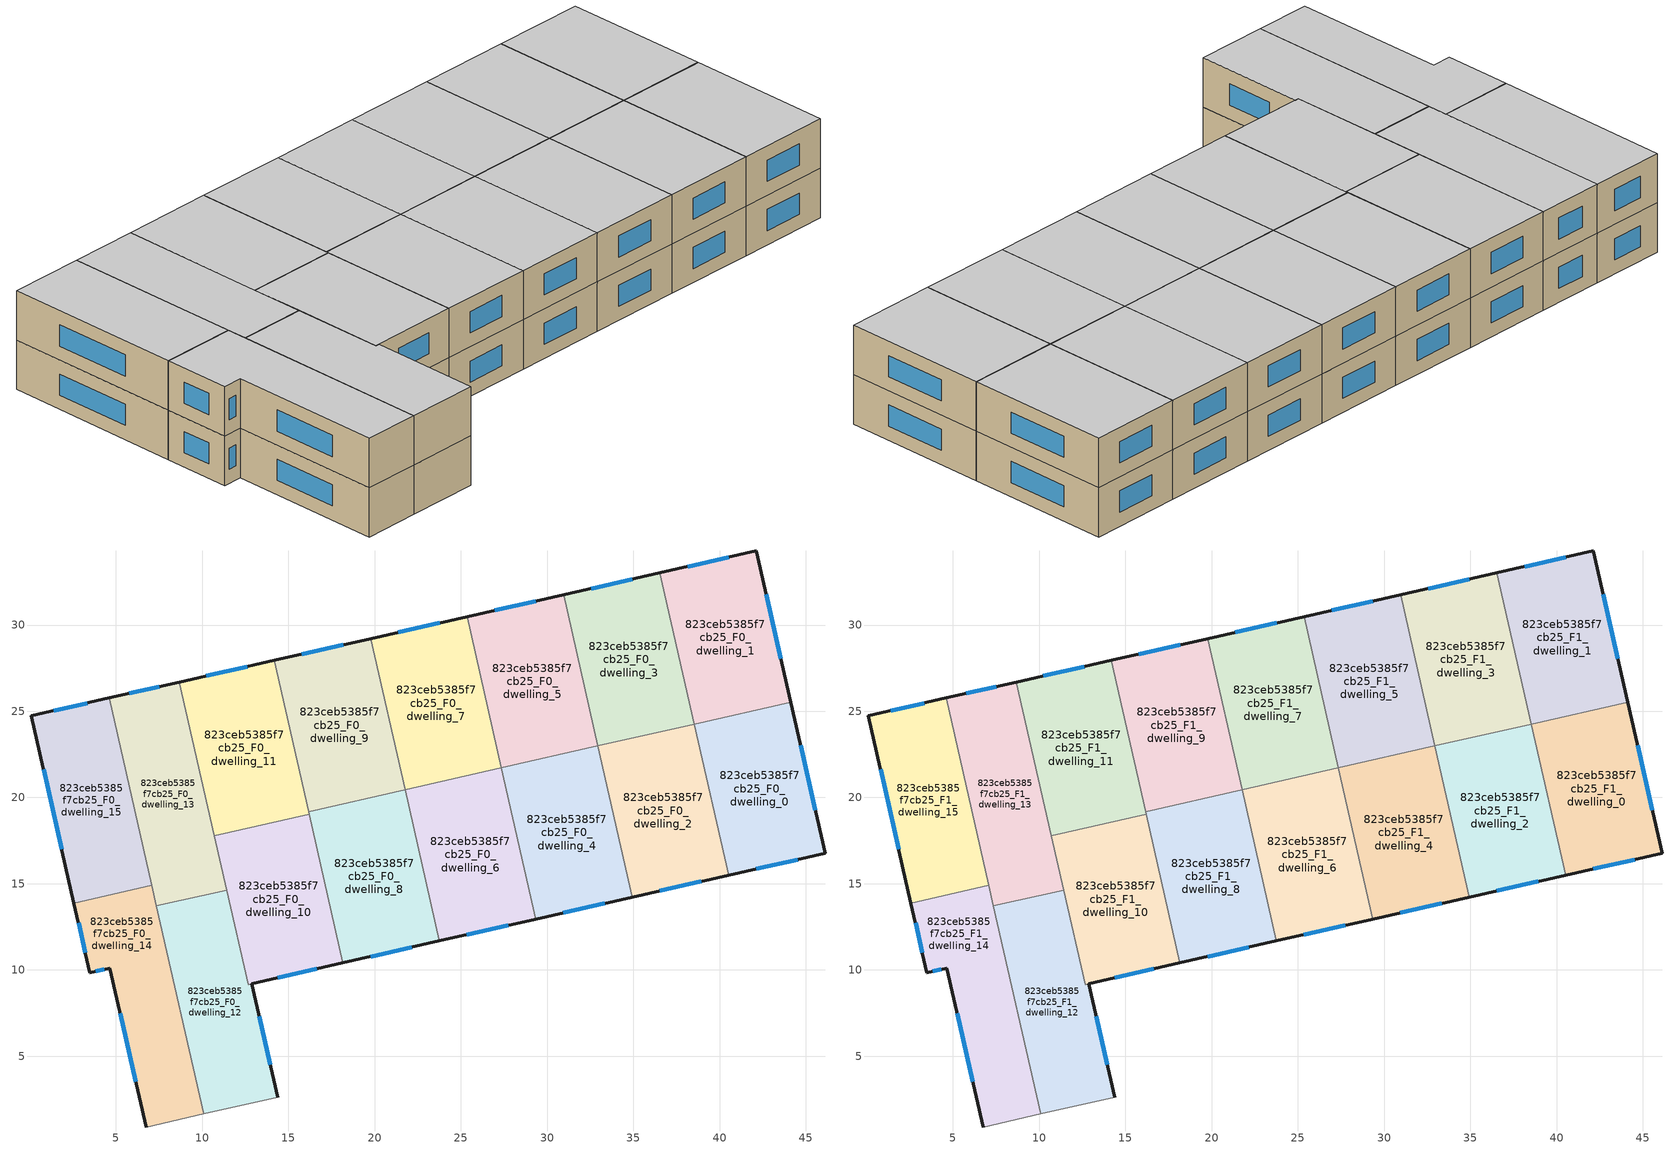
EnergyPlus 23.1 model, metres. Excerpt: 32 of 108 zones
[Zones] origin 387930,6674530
823ceb5385f7cb25_F0_dwelling_0
 floor ground (EU_floor_Construction): 44.13,25.53 46.12,16.76 40.53,15.49 38.54,24.26 z0
 wall outside (EU_wall_Construction): 40.53,15.49 46.12,16.76 44.13,25.53 z0:3
 wall to 823ceb5385f7cb25_F0_dwelling_1 (EU_wall_Construction): 44.13,25.53 38.54,24.26 z0:3
 wall to 823ceb5385f7cb25_F0_dwelling_2 (EU_wall_Construction): 38.54,24.26 40.53,15.49 z0:3
 window (EU_Window_Construction): 45.55,19.27 44.7,23.02 / 42.13,15.86 44.52,16.4 z0.86:2.14
823ceb5385f7cb25_F0_dwelling_1
 floor ground (EU_floor_Construction): 42.14,34.29 44.13,25.53 38.54,24.26 36.55,33.02 z0
 wall outside (EU_wall_Construction): 44.13,25.53 42.14,34.29 36.55,33.02 z0:3
 wall to 823ceb5385f7cb25_F0_dwelling_3 (EU_wall_Construction): 36.55,33.02 38.54,24.26 z0:3
 window (EU_Window_Construction): 43.56,28.03 42.71,31.79 / 40.54,33.93 38.15,33.39 z0.86:2.14
823ceb5385f7cb25_F0_dwelling_10
 floor ground (EU_floor_Construction): 16.21,19.04 18.17,10.41 12.66,9.15 10.7,17.79 z0
 wall outside (EU_wall_Construction): 12.89,9.21 18.17,10.41 z0:3
 wall to 823ceb5385f7cb25_F0_dwelling_11 (EU_wall_Construction): 16.21,19.04 10.7,17.79 z0:3
 wall to 823ceb5385f7cb25_F0_dwelling_12 (EU_wall_Construction): 12.66,9.15 12.88,9.21 / 11.42,14.63 12.66,9.16 z0:3
 wall to 823ceb5385f7cb25_F0_dwelling_8 (EU_wall_Construction): 18.17,10.41 16.21,19.04 z0:3
 wall to 823ceb5385f7cb25_F0_dwelling_13 (EU_wall_Construction): 10.7,17.79 11.42,14.63 z0:3
 window (EU_Window_Construction): 14.4,9.55 16.66,10.06 z0.86:2.14
823ceb5385f7cb25_F0_dwelling_11
 floor ground (EU_floor_Construction): 14.18,27.94 16.21,19.04 10.7,17.79 8.68,26.69 z0
 wall outside (EU_wall_Construction): 14.18,27.94 8.68,26.69 z0:3
 wall to 823ceb5385f7cb25_F0_dwelling_13 (EU_wall_Construction): 8.68,26.69 10.7,17.79 z0:3
 wall to 823ceb5385f7cb25_F0_dwelling_9 (EU_wall_Construction): 16.17,19.18 14.18,27.94 z0:3
 wall to 823ceb5385f7cb25_F0_dwelling_8 (EU_wall_Construction): 16.21,19.04 16.18,19.18 z0:3
 window (EU_Window_Construction): 12.61,27.59 10.25,27.05 z0.86:2.14
823ceb5385f7cb25_F0_dwelling_12
 floor ground (EU_floor_Construction): 11.42,14.63 12.66,9.15 12.88,9.21 14.38,2.62 10.09,1.65 7.35,13.71 z0
 wall outside (EU_wall_Construction): 14.38,2.62 12.88,9.21 z0:3
 wall to 823ceb5385f7cb25_F0_dwelling_13 (EU_wall_Construction): 11.42,14.63 7.35,13.71 z0:3
 wall adiabatic (EU_wall_Construction): 10.09,1.65 14.38,2.62 z0:3
 wall to 823ceb5385f7cb25_F0_dwelling_14 (EU_wall_Construction): 7.35,13.71 10.09,1.65 z0:3
 window (EU_Window_Construction): 13.95,4.5 13.31,7.33 z0.86:2.14
823ceb5385f7cb25_F0_dwelling_13
 floor ground (EU_floor_Construction): 8.68,26.69 11.42,14.63 7.35,13.71 4.61,25.77 z0
 wall outside (EU_wall_Construction): 8.68,26.69 4.61,25.77 z0:3
 wall to 823ceb5385f7cb25_F0_dwelling_15 (EU_wall_Construction): 4.61,25.77 7.08,14.91 z0:3
 wall to 823ceb5385f7cb25_F0_dwelling_14 (EU_wall_Construction): 7.08,14.91 7.35,13.71 z0:3
 window (EU_Window_Construction): 7.52,26.43 5.77,26.03 z0.86:2.14
823ceb5385f7cb25_F0_dwelling_14
 floor ground (EU_floor_Construction): 7.08,14.91 10.09,1.65 6.75,0.89 4.66,10.11 3.48,9.84 2.57,13.88 z0
 wall outside (EU_wall_Construction): 2.57,13.88 3.48,9.84 4.66,10.11 6.75,0.89 z0:3
 wall to 823ceb5385f7cb25_F0_dwelling_15 (EU_wall_Construction): 7.08,14.91 2.57,13.88 z0:3
 wall adiabatic (EU_wall_Construction): 6.75,0.89 10.09,1.65 z0:3
 window (EU_Window_Construction): 5.25,7.48 6.15,3.53 / 3.82,9.92 4.32,10.03 / 2.83,12.73 3.22,11 z0.86:2.14
823ceb5385f7cb25_F0_dwelling_15
 floor ground (EU_floor_Construction): 4.61,25.77 7.08,14.91 2.57,13.88 0.1,24.75 z0
 wall outside (EU_wall_Construction): 4.61,25.77 0.1,24.75 2.57,13.88 z0:3
 window (EU_Window_Construction): 0.81,21.64 1.86,16.99 / 3.32,25.48 1.39,25.04 z0.86:2.14
823ceb5385f7cb25_F0_dwelling_2
 floor ground (EU_floor_Construction): 38.54,24.26 40.53,15.49 34.94,14.22 32.95,22.99 z0
 wall outside (EU_wall_Construction): 34.94,14.22 40.53,15.49 z0:3
 wall to 823ceb5385f7cb25_F0_dwelling_3 (EU_wall_Construction): 38.54,24.26 32.95,22.99 z0:3
 wall to 823ceb5385f7cb25_F0_dwelling_4 (EU_wall_Construction): 32.95,22.99 34.94,14.22 z0:3
 window (EU_Window_Construction): 36.53,14.58 38.93,15.13 z0.86:2.14
823ceb5385f7cb25_F0_dwelling_3
 floor ground (EU_floor_Construction): 36.55,33.02 38.54,24.26 32.95,22.99 30.96,31.75 z0
 wall outside (EU_wall_Construction): 36.55,33.02 30.96,31.75 z0:3
 wall to 823ceb5385f7cb25_F0_dwelling_5 (EU_wall_Construction): 30.96,31.75 32.95,22.99 z0:3
 window (EU_Window_Construction): 34.95,32.66 32.55,32.12 z0.86:2.14
823ceb5385f7cb25_F0_dwelling_4
 floor ground (EU_floor_Construction): 32.95,22.99 34.94,14.22 29.35,12.95 27.36,21.72 z0
 wall outside (EU_wall_Construction): 29.35,12.95 34.94,14.22 z0:3
 wall to 823ceb5385f7cb25_F0_dwelling_5 (EU_wall_Construction): 32.95,22.99 27.36,21.72 z0:3
 wall to 823ceb5385f7cb25_F0_dwelling_6 (EU_wall_Construction): 27.36,21.72 29.35,12.95 z0:3
 window (EU_Window_Construction): 30.94,13.31 33.34,13.86 z0.86:2.14
823ceb5385f7cb25_F0_dwelling_5
 floor ground (EU_floor_Construction): 30.96,31.75 32.95,22.99 27.36,21.72 25.36,30.48 z0
 wall outside (EU_wall_Construction): 30.96,31.75 25.36,30.48 z0:3
 wall to 823ceb5385f7cb25_F0_dwelling_7 (EU_wall_Construction): 25.37,30.48 27.36,21.72 z0:3
 window (EU_Window_Construction): 29.36,31.39 26.96,30.85 z0.86:2.14
823ceb5385f7cb25_F0_dwelling_6
 floor ground (EU_floor_Construction): 27.36,21.72 29.35,12.95 23.76,11.68 21.77,20.45 z0
 wall outside (EU_wall_Construction): 23.76,11.68 29.35,12.95 z0:3
 wall to 823ceb5385f7cb25_F0_dwelling_7 (EU_wall_Construction): 27.36,21.72 21.77,20.45 z0:3
 wall to 823ceb5385f7cb25_F0_dwelling_8 (EU_wall_Construction): 21.77,20.45 23.76,11.68 z0:3
 window (EU_Window_Construction): 25.35,12.04 27.75,12.59 z0.86:2.14
823ceb5385f7cb25_F0_dwelling_7
 floor ground (EU_floor_Construction): 25.36,30.48 27.36,21.72 21.77,20.45 19.77,29.21 z0
 wall outside (EU_wall_Construction): 25.36,30.48 19.77,29.21 z0:3
 wall to 823ceb5385f7cb25_F0_dwelling_9 (EU_wall_Construction): 19.77,29.21 21.77,20.45 z0:3
 window (EU_Window_Construction): 23.77,30.12 21.37,29.58 z0.86:2.14
823ceb5385f7cb25_F0_dwelling_8
 floor ground (EU_floor_Construction): 21.77,20.45 23.76,11.68 18.17,10.41 16.17,19.18 z0
 wall outside (EU_wall_Construction): 18.17,10.41 23.76,11.68 z0:3
 wall to 823ceb5385f7cb25_F0_dwelling_9 (EU_wall_Construction): 21.77,20.45 16.17,19.18 z0:3
 window (EU_Window_Construction): 19.76,10.77 22.16,11.31 z0.86:2.14
823ceb5385f7cb25_F0_dwelling_9
 floor ground (EU_floor_Construction): 19.77,29.21 21.77,20.45 16.17,19.18 14.18,27.94 z0
 wall outside (EU_wall_Construction): 19.77,29.21 14.18,27.94 z0:3
 window (EU_Window_Construction): 18.18,28.85 15.78,28.31 z0.86:2.14
823ceb5385f7cb25_F1_dwelling_0
 floor to 823ceb5385f7cb25_F0_dwelling_0 (EU_floor_Construction): 44.13,25.53 46.12,16.76 40.53,15.49 38.54,24.26 z3
 wall outside (EU_wall_Construction): 40.53,15.49 46.12,16.76 44.13,25.53 z3:6
 wall to 823ceb5385f7cb25_F1_dwelling_1 (EU_wall_Construction): 44.13,25.53 38.54,24.26 z3:6
 wall to 823ceb5385f7cb25_F1_dwelling_2 (EU_wall_Construction): 38.54,24.26 40.53,15.49 z3:6
 window (EU_Window_Construction): 45.55,19.27 44.7,23.02 / 42.13,15.86 44.52,16.4 z3.86:5.14
 ceiling to 823ceb5385f7cb25_F2_dwelling_0 (EU_floor_Construction): 46.12,16.76 44.13,25.53 38.54,24.26 40.53,15.49 z6
823ceb5385f7cb25_F1_dwelling_1
 floor to 823ceb5385f7cb25_F0_dwelling_1 (EU_floor_Construction): 42.14,34.29 44.13,25.53 38.54,24.26 36.55,33.02 z3
 wall outside (EU_wall_Construction): 44.13,25.53 42.14,34.29 36.55,33.02 z3:6
 wall to 823ceb5385f7cb25_F1_dwelling_3 (EU_wall_Construction): 36.55,33.02 38.54,24.26 z3:6
 window (EU_Window_Construction): 43.56,28.03 42.71,31.79 / 40.54,33.93 38.15,33.39 z3.86:5.14
 ceiling to 823ceb5385f7cb25_F2_dwelling_1 (EU_floor_Construction): 44.13,25.53 42.14,34.29 36.55,33.02 38.54,24.26 z6
823ceb5385f7cb25_F1_dwelling_10
 floor to 823ceb5385f7cb25_F0_dwelling_10 (EU_floor_Construction): 16.21,19.04 18.17,10.41 12.66,9.15 10.7,17.79 z3
 wall outside (EU_wall_Construction): 12.89,9.21 18.17,10.41 z3:6
 wall to 823ceb5385f7cb25_F1_dwelling_11 (EU_wall_Construction): 16.21,19.04 10.7,17.79 z3:6
 wall to 823ceb5385f7cb25_F1_dwelling_12 (EU_wall_Construction): 12.66,9.15 12.88,9.21 / 11.42,14.63 12.66,9.16 z3:6
 wall to 823ceb5385f7cb25_F1_dwelling_8 (EU_wall_Construction): 18.17,10.41 16.21,19.04 z3:6
 wall to 823ceb5385f7cb25_F1_dwelling_13 (EU_wall_Construction): 10.7,17.79 11.42,14.63 z3:6
 window (EU_Window_Construction): 14.4,9.55 16.66,10.06 z3.86:5.14
 ceiling to 823ceb5385f7cb25_F2_dwelling_10 (EU_floor_Construction): 18.17,10.41 16.21,19.04 10.7,17.79 12.66,9.15 z6
823ceb5385f7cb25_F1_dwelling_11
 floor to 823ceb5385f7cb25_F0_dwelling_11 (EU_floor_Construction): 14.18,27.94 16.21,19.04 10.7,17.79 8.68,26.69 z3
 wall outside (EU_wall_Construction): 14.18,27.94 8.68,26.69 z3:6
 wall to 823ceb5385f7cb25_F1_dwelling_13 (EU_wall_Construction): 8.68,26.69 10.7,17.79 z3:6
 wall to 823ceb5385f7cb25_F1_dwelling_9 (EU_wall_Construction): 16.17,19.18 14.18,27.94 z3:6
 wall to 823ceb5385f7cb25_F1_dwelling_8 (EU_wall_Construction): 16.21,19.04 16.18,19.18 z3:6
 window (EU_Window_Construction): 12.61,27.59 10.25,27.05 z3.86:5.14
 ceiling to 823ceb5385f7cb25_F2_dwelling_11 (EU_floor_Construction): 16.21,19.04 14.18,27.94 8.68,26.69 10.7,17.79 z6
823ceb5385f7cb25_F1_dwelling_12
 floor to 823ceb5385f7cb25_F0_dwelling_12 (EU_floor_Construction): 11.42,14.63 12.66,9.15 12.88,9.21 14.38,2.62 10.09,1.65 7.35,13.71 z3
 wall outside (EU_wall_Construction): 14.38,2.62 12.88,9.21 z3:6
 wall to 823ceb5385f7cb25_F1_dwelling_13 (EU_wall_Construction): 11.42,14.63 7.35,13.71 z3:6
 wall adiabatic (EU_wall_Construction): 10.09,1.65 14.38,2.62 z3:6
 wall to 823ceb5385f7cb25_F1_dwelling_14 (EU_wall_Construction): 7.35,13.71 10.09,1.65 z3:6
 window (EU_Window_Construction): 13.95,4.5 13.31,7.33 z3.86:5.14
 ceiling to 823ceb5385f7cb25_F2_dwelling_12 (EU_floor_Construction): 14.38,2.62 12.88,9.21 12.66,9.15 11.42,14.63 7.35,13.71 10.09,1.65 z6
823ceb5385f7cb25_F1_dwelling_13
 floor to 823ceb5385f7cb25_F0_dwelling_13 (EU_floor_Construction): 8.68,26.69 11.42,14.63 7.35,13.71 4.61,25.77 z3
 wall outside (EU_wall_Construction): 8.68,26.69 4.61,25.77 z3:6
 wall to 823ceb5385f7cb25_F1_dwelling_15 (EU_wall_Construction): 4.61,25.77 7.08,14.91 z3:6
 wall to 823ceb5385f7cb25_F1_dwelling_14 (EU_wall_Construction): 7.08,14.91 7.35,13.71 z3:6
 window (EU_Window_Construction): 7.52,26.43 5.77,26.03 z3.86:5.14
 ceiling to 823ceb5385f7cb25_F2_dwelling_13 (EU_floor_Construction): 11.42,14.63 8.68,26.69 4.61,25.77 7.35,13.71 z6
823ceb5385f7cb25_F1_dwelling_14
 floor to 823ceb5385f7cb25_F0_dwelling_14 (EU_floor_Construction): 7.08,14.91 10.09,1.65 6.75,0.89 4.66,10.11 3.48,9.84 2.57,13.88 z3
 wall outside (EU_wall_Construction): 2.57,13.88 3.48,9.84 4.66,10.11 6.75,0.89 z3:6
 wall to 823ceb5385f7cb25_F1_dwelling_15 (EU_wall_Construction): 7.08,14.91 2.57,13.88 z3:6
 wall adiabatic (EU_wall_Construction): 6.75,0.89 10.09,1.65 z3:6
 window (EU_Window_Construction): 5.25,7.48 6.15,3.53 / 3.82,9.92 4.32,10.03 / 2.83,12.73 3.22,11 z3.86:5.14
 ceiling to 823ceb5385f7cb25_F2_dwelling_14 (EU_floor_Construction): 10.09,1.65 7.08,14.91 2.57,13.88 3.48,9.84 4.66,10.11 6.75,0.89 z6
823ceb5385f7cb25_F1_dwelling_15
 floor to 823ceb5385f7cb25_F0_dwelling_15 (EU_floor_Construction): 4.61,25.77 7.08,14.91 2.57,13.88 0.1,24.75 z3
 wall outside (EU_wall_Construction): 4.61,25.77 0.1,24.75 2.57,13.88 z3:6
 window (EU_Window_Construction): 0.81,21.64 1.86,16.99 / 3.32,25.48 1.39,25.04 z3.86:5.14
 ceiling to 823ceb5385f7cb25_F2_dwelling_15 (EU_floor_Construction): 7.08,14.91 4.61,25.77 0.1,24.75 2.57,13.88 z6
823ceb5385f7cb25_F1_dwelling_2
 floor to 823ceb5385f7cb25_F0_dwelling_2 (EU_floor_Construction): 38.54,24.26 40.53,15.49 34.94,14.22 32.95,22.99 z3
 wall outside (EU_wall_Construction): 34.94,14.22 40.53,15.49 z3:6
 wall to 823ceb5385f7cb25_F1_dwelling_3 (EU_wall_Construction): 38.54,24.26 32.95,22.99 z3:6
 wall to 823ceb5385f7cb25_F1_dwelling_4 (EU_wall_Construction): 32.95,22.99 34.94,14.22 z3:6
 window (EU_Window_Construction): 36.53,14.58 38.93,15.13 z3.86:5.14
 ceiling to 823ceb5385f7cb25_F2_dwelling_2 (EU_floor_Construction): 40.53,15.49 38.54,24.26 32.95,22.99 34.94,14.22 z6
823ceb5385f7cb25_F1_dwelling_3
 floor to 823ceb5385f7cb25_F0_dwelling_3 (EU_floor_Construction): 36.55,33.02 38.54,24.26 32.95,22.99 30.96,31.75 z3
 wall outside (EU_wall_Construction): 36.55,33.02 30.96,31.75 z3:6
 wall to 823ceb5385f7cb25_F1_dwelling_5 (EU_wall_Construction): 30.96,31.75 32.95,22.99 z3:6
 window (EU_Window_Construction): 34.95,32.66 32.55,32.12 z3.86:5.14
 ceiling to 823ceb5385f7cb25_F2_dwelling_3 (EU_floor_Construction): 38.54,24.26 36.55,33.02 30.96,31.75 32.95,22.99 z6
823ceb5385f7cb25_F1_dwelling_4
 floor to 823ceb5385f7cb25_F0_dwelling_4 (EU_floor_Construction): 32.95,22.99 34.94,14.22 29.35,12.95 27.36,21.72 z3
 wall outside (EU_wall_Construction): 29.35,12.95 34.94,14.22 z3:6
 wall to 823ceb5385f7cb25_F1_dwelling_5 (EU_wall_Construction): 32.95,22.99 27.36,21.72 z3:6
 wall to 823ceb5385f7cb25_F1_dwelling_6 (EU_wall_Construction): 27.36,21.72 29.35,12.95 z3:6
 window (EU_Window_Construction): 30.94,13.31 33.34,13.86 z3.86:5.14
 ceiling to 823ceb5385f7cb25_F2_dwelling_4 (EU_floor_Construction): 34.94,14.22 32.95,22.99 27.36,21.72 29.35,12.95 z6
823ceb5385f7cb25_F1_dwelling_5
 floor to 823ceb5385f7cb25_F0_dwelling_5 (EU_floor_Construction): 30.96,31.75 32.95,22.99 27.36,21.72 25.36,30.48 z3
 wall outside (EU_wall_Construction): 30.96,31.75 25.36,30.48 z3:6
 wall to 823ceb5385f7cb25_F1_dwelling_7 (EU_wall_Construction): 25.37,30.48 27.36,21.72 z3:6
 window (EU_Window_Construction): 29.36,31.39 26.96,30.85 z3.86:5.14
 ceiling to 823ceb5385f7cb25_F2_dwelling_5 (EU_floor_Construction): 32.95,22.99 30.96,31.75 25.36,30.48 27.36,21.72 z6
823ceb5385f7cb25_F1_dwelling_6
 floor to 823ceb5385f7cb25_F0_dwelling_6 (EU_floor_Construction): 27.36,21.72 29.35,12.95 23.76,11.68 21.77,20.45 z3
 wall outside (EU_wall_Construction): 23.76,11.68 29.35,12.95 z3:6
 wall to 823ceb5385f7cb25_F1_dwelling_7 (EU_wall_Construction): 27.36,21.72 21.77,20.45 z3:6
 wall to 823ceb5385f7cb25_F1_dwelling_8 (EU_wall_Construction): 21.77,20.45 23.76,11.68 z3:6
 window (EU_Window_Construction): 25.35,12.04 27.75,12.59 z3.86:5.14
 ceiling to 823ceb5385f7cb25_F2_dwelling_6 (EU_floor_Construction): 29.35,12.95 27.36,21.72 21.77,20.45 23.76,11.68 z6
823ceb5385f7cb25_F1_dwelling_7
 floor to 823ceb5385f7cb25_F0_dwelling_7 (EU_floor_Construction): 25.36,30.48 27.36,21.72 21.77,20.45 19.77,29.21 z3
 wall outside (EU_wall_Construction): 25.36,30.48 19.77,29.21 z3:6
 wall to 823ceb5385f7cb25_F1_dwelling_9 (EU_wall_Construction): 19.77,29.21 21.77,20.45 z3:6
 window (EU_Window_Construction): 23.77,30.12 21.37,29.58 z3.86:5.14
 ceiling to 823ceb5385f7cb25_F2_dwelling_7 (EU_floor_Construction): 27.36,21.72 25.36,30.48 19.77,29.21 21.77,20.45 z6
823ceb5385f7cb25_F1_dwelling_8
 floor to 823ceb5385f7cb25_F0_dwelling_8 (EU_floor_Construction): 21.77,20.45 23.76,11.68 18.17,10.41 16.17,19.18 z3
 wall outside (EU_wall_Construction): 18.17,10.41 23.76,11.68 z3:6
 wall to 823ceb5385f7cb25_F1_dwelling_9 (EU_wall_Construction): 21.77,20.45 16.17,19.18 z3:6
 window (EU_Window_Construction): 19.76,10.77 22.16,11.31 z3.86:5.14
 ceiling to 823ceb5385f7cb25_F2_dwelling_8 (EU_floor_Construction): 23.76,11.68 21.77,20.45 16.17,19.18 18.17,10.41 z6
823ceb5385f7cb25_F1_dwelling_9
 floor to 823ceb5385f7cb25_F0_dwelling_9 (EU_floor_Construction): 19.77,29.21 21.77,20.45 16.17,19.18 14.18,27.94 z3
 wall outside (EU_wall_Construction): 19.77,29.21 14.18,27.94 z3:6
 window (EU_Window_Construction): 18.18,28.85 15.78,28.31 z3.86:5.14
 ceiling to 823ceb5385f7cb25_F2_dwelling_9 (EU_floor_Construction): 21.77,20.45 19.77,29.21 14.18,27.94 16.17,19.18 z6
[Building]
EU S2 Campaign: North Axis=0; Terrain=City; Solar Distribution=FullExterior
[Site:Location]
Helsinki-Vantaa.AP: Latitude=60.317; Longitude=24.963; Time Zone=2; Elevation=54.6
[SizingPeriod:WeatherFileDays]
AnnualSizingPeriod: Begin Month=1; Begin Day of Month=1; End Month=12; End Day of Month=31; Day of Week for Start Day=Monday; Use Weather File Daylight Saving Period=No; Use Weather File Rain and Snow Indicators=No
[MATERIAL]
EU_InternalMass_Material: Roughness=MediumRough; Thickness=0.1; Conductivity=1; Density=1800; Specific Heat=900; Thermal Absorptance=0.9; Solar Absorptance=0.7; Visible Absorptance=0.7
[MATERIAL:NOMASS] Roughness=MediumRough; Thermal Absorptance=0.9; Solar Absorptance=0.7; Visible Absorptance=0.7
Name | Thermal Resistance
EU_wall_NoMass | 5.91765
EU_floor_NoMass | 6.2875
[WINDOWMATERIAL:SIMPLEGLAZINGSYSTEM]
EU_Window_SimpleGlazing: UFactor=0.994035; Solar Heat Gain Coefficient=0.7; Visible Transmittance=0.7
[CONSTRUCTION]
EU_wall_Construction: EU_wall_NoMass
EU_floor_Construction: EU_floor_NoMass
EU_Window_Construction: EU_Window_SimpleGlazing
EU_InternalMass_Construction: EU_InternalMass_Material
[ZONE] Type=1; Multiplier=1; Ceiling Height=autocalculate; Floor Area=autocalculate; Part of Total Floor Area=Yes
Name | Volume
823ceb5385f7cb25_F0_dwelling_0; 823ceb5385f7cb25_F1_dwelling_0 | 154.645
823ceb5385f7cb25_F0_dwelling_1; 823ceb5385f7cb25_F1_dwelling_1 | 154.654
823ceb5385f7cb25_F0_dwelling_10; 823ceb5385f7cb25_F1_dwelling_10 | 150.016
823ceb5385f7cb25_F0_dwelling_11; 823ceb5385f7cb25_F1_dwelling_11; 823ceb5385f7cb25_F0_dwelling_2; 823ceb5385f7cb25_F1_dwelling_2 | 154.638
823ceb5385f7cb25_F0_dwelling_12; 823ceb5385f7cb25_F1_dwelling_12 | 159.264
823ceb5385f7cb25_F0_dwelling_13; 823ceb5385f7cb25_F1_dwelling_13 | 154.657
823ceb5385f7cb25_F0_dwelling_14; 823ceb5385f7cb25_F1_dwelling_14 | 154.63
823ceb5385f7cb25_F0_dwelling_15; 823ceb5385f7cb25_F1_dwelling_15 | 154.639
823ceb5385f7cb25_F0_dwelling_3; 823ceb5385f7cb25_F1_dwelling_3 | 154.628
823ceb5385f7cb25_F0_dwelling_4; 823ceb5385f7cb25_F1_dwelling_4 | 154.614
823ceb5385f7cb25_F0_dwelling_5; 823ceb5385f7cb25_F1_dwelling_5 | 154.623
823ceb5385f7cb25_F0_dwelling_6; 823ceb5385f7cb25_F1_dwelling_6; 823ceb5385f7cb25_F0_dwelling_9; 823ceb5385f7cb25_F1_dwelling_9 | 154.646
823ceb5385f7cb25_F0_dwelling_7; 823ceb5385f7cb25_F1_dwelling_7 | 154.641
823ceb5385f7cb25_F0_dwelling_8; 823ceb5385f7cb25_F1_dwelling_8 | 154.625
[INTERNALMASS] Construction=EU_InternalMass_Construction
Name | Zone or ZoneList | Surface Area
823ceb5385f7cb25_F0_dwelling_0_EU_InternalMass | 823ceb5385f7cb25_F0_dwelling_0 | 51.5482
823ceb5385f7cb25_F0_dwelling_1_EU_InternalMass | 823ceb5385f7cb25_F0_dwelling_1 | 51.5509
823ceb5385f7cb25_F0_dwelling_2_EU_InternalMass | 823ceb5385f7cb25_F0_dwelling_2 | 51.5448
823ceb5385f7cb25_F0_dwelling_3_EU_InternalMass | 823ceb5385f7cb25_F0_dwelling_3 | 51.5427
823ceb5385f7cb25_F0_dwelling_4_EU_InternalMass | 823ceb5385f7cb25_F0_dwelling_4 | 51.538
823ceb5385f7cb25_F0_dwelling_5_EU_InternalMass | 823ceb5385f7cb25_F0_dwelling_5 | 51.5414
823ceb5385f7cb25_F0_dwelling_6_EU_InternalMass | 823ceb5385f7cb25_F0_dwelling_6 | 51.5469
823ceb5385f7cb25_F0_dwelling_7_EU_InternalMass | 823ceb5385f7cb25_F0_dwelling_7 | 51.5456
823ceb5385f7cb25_F0_dwelling_8_EU_InternalMass | 823ceb5385f7cb25_F0_dwelling_8 | 51.5431
823ceb5385f7cb25_F0_dwelling_9_EU_InternalMass | 823ceb5385f7cb25_F0_dwelling_9 | 51.5482
823ceb5385f7cb25_F0_dwelling_10_EU_InternalMass | 823ceb5385f7cb25_F0_dwelling_10 | 50.0038
823ceb5385f7cb25_F0_dwelling_11_EU_InternalMass | 823ceb5385f7cb25_F0_dwelling_11 | 51.5444
823ceb5385f7cb25_F0_dwelling_12_EU_InternalMass | 823ceb5385f7cb25_F0_dwelling_12 | 53.0873
823ceb5385f7cb25_F0_dwelling_13_EU_InternalMass | 823ceb5385f7cb25_F0_dwelling_13 | 51.5507
823ceb5385f7cb25_F0_dwelling_14_EU_InternalMass | 823ceb5385f7cb25_F0_dwelling_14 | 51.5442
823ceb5385f7cb25_F0_dwelling_15_EU_InternalMass | 823ceb5385f7cb25_F0_dwelling_15 | 51.546
823ceb5385f7cb25_F1_dwelling_0_EU_InternalMass | 823ceb5385f7cb25_F1_dwelling_0 | 51.5482
823ceb5385f7cb25_F1_dwelling_1_EU_InternalMass | 823ceb5385f7cb25_F1_dwelling_1 | 51.5509
823ceb5385f7cb25_F1_dwelling_2_EU_InternalMass | 823ceb5385f7cb25_F1_dwelling_2 | 51.5448
823ceb5385f7cb25_F1_dwelling_3_EU_InternalMass | 823ceb5385f7cb25_F1_dwelling_3 | 51.5427
823ceb5385f7cb25_F1_dwelling_4_EU_InternalMass | 823ceb5385f7cb25_F1_dwelling_4 | 51.538
823ceb5385f7cb25_F1_dwelling_5_EU_InternalMass | 823ceb5385f7cb25_F1_dwelling_5 | 51.5414
823ceb5385f7cb25_F1_dwelling_6_EU_InternalMass | 823ceb5385f7cb25_F1_dwelling_6 | 51.5469
823ceb5385f7cb25_F1_dwelling_7_EU_InternalMass | 823ceb5385f7cb25_F1_dwelling_7 | 51.5456
823ceb5385f7cb25_F1_dwelling_8_EU_InternalMass | 823ceb5385f7cb25_F1_dwelling_8 | 51.5431
823ceb5385f7cb25_F1_dwelling_9_EU_InternalMass | 823ceb5385f7cb25_F1_dwelling_9 | 51.5482
823ceb5385f7cb25_F1_dwelling_10_EU_InternalMass | 823ceb5385f7cb25_F1_dwelling_10 | 50.0038
823ceb5385f7cb25_F1_dwelling_11_EU_InternalMass | 823ceb5385f7cb25_F1_dwelling_11 | 51.5444
823ceb5385f7cb25_F1_dwelling_12_EU_InternalMass | 823ceb5385f7cb25_F1_dwelling_12 | 53.0873
823ceb5385f7cb25_F1_dwelling_13_EU_InternalMass | 823ceb5385f7cb25_F1_dwelling_13 | 51.5507
823ceb5385f7cb25_F1_dwelling_14_EU_InternalMass | 823ceb5385f7cb25_F1_dwelling_14 | 51.5442
823ceb5385f7cb25_F1_dwelling_15_EU_InternalMass | 823ceb5385f7cb25_F1_dwelling_15 | 51.546
[OTHEREQUIPMENT] Fuel Type=Electricity; Design Level Calculation Method=Watts/Area; Power per Zone Floor Area=1; Fraction Latent=0; Fraction Radiant=0; Fraction Lost=0; Carbon Dioxide Generation Rate=0; EndUse Subcategory=EU_Step8_InternalGains
Name | Zone or ZoneList or Space or SpaceList | Schedule
EU_Step8_InternalGain_823ceb5385f7cb25_F0_dwelling_0_f000 | 823ceb5385f7cb25_F0_dwelling_0 | EU_Step8_GainSchedule_823ceb5385f7cb25_F0_dwelling_0_f000
EU_Step8_InternalGain_823ceb5385f7cb25_F0_dwelling_1_f000 | 823ceb5385f7cb25_F0_dwelling_1 | EU_Step8_GainSchedule_823ceb5385f7cb25_F0_dwelling_1_f000
EU_Step8_InternalGain_823ceb5385f7cb25_F0_dwelling_2_f000 | 823ceb5385f7cb25_F0_dwelling_2 | EU_Step8_GainSchedule_823ceb5385f7cb25_F0_dwelling_2_f000
EU_Step8_InternalGain_823ceb5385f7cb25_F0_dwelling_3_f000 | 823ceb5385f7cb25_F0_dwelling_3 | EU_Step8_GainSchedule_823ceb5385f7cb25_F0_dwelling_3_f000
EU_Step8_InternalGain_823ceb5385f7cb25_F0_dwelling_4_f000 | 823ceb5385f7cb25_F0_dwelling_4 | EU_Step8_GainSchedule_823ceb5385f7cb25_F0_dwelling_4_f000
EU_Step8_InternalGain_823ceb5385f7cb25_F0_dwelling_5_f000 | 823ceb5385f7cb25_F0_dwelling_5 | EU_Step8_GainSchedule_823ceb5385f7cb25_F0_dwelling_5_f000
EU_Step8_InternalGain_823ceb5385f7cb25_F0_dwelling_6_f000 | 823ceb5385f7cb25_F0_dwelling_6 | EU_Step8_GainSchedule_823ceb5385f7cb25_F0_dwelling_6_f000
EU_Step8_InternalGain_823ceb5385f7cb25_F0_dwelling_7_f000 | 823ceb5385f7cb25_F0_dwelling_7 | EU_Step8_GainSchedule_823ceb5385f7cb25_F0_dwelling_7_f000
EU_Step8_InternalGain_823ceb5385f7cb25_F0_dwelling_8_f000 | 823ceb5385f7cb25_F0_dwelling_8 | EU_Step8_GainSchedule_823ceb5385f7cb25_F0_dwelling_8_f000
EU_Step8_InternalGain_823ceb5385f7cb25_F0_dwelling_9_f000 | 823ceb5385f7cb25_F0_dwelling_9 | EU_Step8_GainSchedule_823ceb5385f7cb25_F0_dwelling_9_f000
EU_Step8_InternalGain_823ceb5385f7cb25_F0_dwelling_10_f000 | 823ceb5385f7cb25_F0_dwelling_10 | EU_Step8_GainSchedule_823ceb5385f7cb25_F0_dwelling_10_f000
EU_Step8_InternalGain_823ceb5385f7cb25_F0_dwelling_11_f000 | 823ceb5385f7cb25_F0_dwelling_11 | EU_Step8_GainSchedule_823ceb5385f7cb25_F0_dwelling_11_f000
EU_Step8_InternalGain_823ceb5385f7cb25_F0_dwelling_12_f000 | 823ceb5385f7cb25_F0_dwelling_12 | EU_Step8_GainSchedule_823ceb5385f7cb25_F0_dwelling_12_f000
EU_Step8_InternalGain_823ceb5385f7cb25_F0_dwelling_13_f000 | 823ceb5385f7cb25_F0_dwelling_13 | EU_Step8_GainSchedule_823ceb5385f7cb25_F0_dwelling_13_f000
EU_Step8_InternalGain_823ceb5385f7cb25_F0_dwelling_14_f000 | 823ceb5385f7cb25_F0_dwelling_14 | EU_Step8_GainSchedule_823ceb5385f7cb25_F0_dwelling_14_f000
EU_Step8_InternalGain_823ceb5385f7cb25_F0_dwelling_15_f000 | 823ceb5385f7cb25_F0_dwelling_15 | EU_Step8_GainSchedule_823ceb5385f7cb25_F0_dwelling_15_f000
EU_Step8_InternalGain_823ceb5385f7cb25_F1_dwelling_0_f000 | 823ceb5385f7cb25_F1_dwelling_0 | EU_Step8_GainSchedule_823ceb5385f7cb25_F1_dwelling_0_f000
EU_Step8_InternalGain_823ceb5385f7cb25_F1_dwelling_1_f000 | 823ceb5385f7cb25_F1_dwelling_1 | EU_Step8_GainSchedule_823ceb5385f7cb25_F1_dwelling_1_f000
EU_Step8_InternalGain_823ceb5385f7cb25_F1_dwelling_2_f000 | 823ceb5385f7cb25_F1_dwelling_2 | EU_Step8_GainSchedule_823ceb5385f7cb25_F1_dwelling_2_f000
EU_Step8_InternalGain_823ceb5385f7cb25_F1_dwelling_3_f000 | 823ceb5385f7cb25_F1_dwelling_3 | EU_Step8_GainSchedule_823ceb5385f7cb25_F1_dwelling_3_f000
EU_Step8_InternalGain_823ceb5385f7cb25_F1_dwelling_4_f000 | 823ceb5385f7cb25_F1_dwelling_4 | EU_Step8_GainSchedule_823ceb5385f7cb25_F1_dwelling_4_f000
EU_Step8_InternalGain_823ceb5385f7cb25_F1_dwelling_5_f000 | 823ceb5385f7cb25_F1_dwelling_5 | EU_Step8_GainSchedule_823ceb5385f7cb25_F1_dwelling_5_f000
EU_Step8_InternalGain_823ceb5385f7cb25_F1_dwelling_6_f000 | 823ceb5385f7cb25_F1_dwelling_6 | EU_Step8_GainSchedule_823ceb5385f7cb25_F1_dwelling_6_f000
EU_Step8_InternalGain_823ceb5385f7cb25_F1_dwelling_7_f000 | 823ceb5385f7cb25_F1_dwelling_7 | EU_Step8_GainSchedule_823ceb5385f7cb25_F1_dwelling_7_f000
EU_Step8_InternalGain_823ceb5385f7cb25_F1_dwelling_8_f000 | 823ceb5385f7cb25_F1_dwelling_8 | EU_Step8_GainSchedule_823ceb5385f7cb25_F1_dwelling_8_f000
EU_Step8_InternalGain_823ceb5385f7cb25_F1_dwelling_9_f000 | 823ceb5385f7cb25_F1_dwelling_9 | EU_Step8_GainSchedule_823ceb5385f7cb25_F1_dwelling_9_f000
EU_Step8_InternalGain_823ceb5385f7cb25_F1_dwelling_10_f000 | 823ceb5385f7cb25_F1_dwelling_10 | EU_Step8_GainSchedule_823ceb5385f7cb25_F1_dwelling_10_f000
EU_Step8_InternalGain_823ceb5385f7cb25_F1_dwelling_11_f000 | 823ceb5385f7cb25_F1_dwelling_11 | EU_Step8_GainSchedule_823ceb5385f7cb25_F1_dwelling_11_f000
EU_Step8_InternalGain_823ceb5385f7cb25_F1_dwelling_12_f000 | 823ceb5385f7cb25_F1_dwelling_12 | EU_Step8_GainSchedule_823ceb5385f7cb25_F1_dwelling_12_f000
EU_Step8_InternalGain_823ceb5385f7cb25_F1_dwelling_13_f000 | 823ceb5385f7cb25_F1_dwelling_13 | EU_Step8_GainSchedule_823ceb5385f7cb25_F1_dwelling_13_f000
EU_Step8_InternalGain_823ceb5385f7cb25_F1_dwelling_14_f000 | 823ceb5385f7cb25_F1_dwelling_14 | EU_Step8_GainSchedule_823ceb5385f7cb25_F1_dwelling_14_f000
EU_Step8_InternalGain_823ceb5385f7cb25_F1_dwelling_15_f000 | 823ceb5385f7cb25_F1_dwelling_15 | EU_Step8_GainSchedule_823ceb5385f7cb25_F1_dwelling_15_f000
[ZONEVENTILATION:DESIGNFLOWRATE] Schedule=EU_AlwaysOn; Design Flow Rate Calculation Method=AirChanges/Hour; Air Changes per Hour=0.596421; Ventilation Type=Natural; Fan Pressure Rise=0; Fan Total Efficiency=1; Constant Term Coefficient=1; Temperature Term Coefficient=0; Velocity Term Coefficient=0; Velocity Squared Term Coefficient=0; Minimum Indoor Temperature=-100; Maximum Indoor Temperature=100; Delta Temperature=-100; Minimum Outdoor Temperature=-100; Maximum Outdoor Temperature=100; Maximum Wind Speed=40
Name | Zone or ZoneList or Space or SpaceList
EU_ConstantAir_823ceb5385f7cb25_F0_dwelling_0 | 823ceb5385f7cb25_F0_dwelling_0
EU_ConstantAir_823ceb5385f7cb25_F0_dwelling_1 | 823ceb5385f7cb25_F0_dwelling_1
EU_ConstantAir_823ceb5385f7cb25_F0_dwelling_2 | 823ceb5385f7cb25_F0_dwelling_2
EU_ConstantAir_823ceb5385f7cb25_F0_dwelling_3 | 823ceb5385f7cb25_F0_dwelling_3
EU_ConstantAir_823ceb5385f7cb25_F0_dwelling_4 | 823ceb5385f7cb25_F0_dwelling_4
EU_ConstantAir_823ceb5385f7cb25_F0_dwelling_5 | 823ceb5385f7cb25_F0_dwelling_5
EU_ConstantAir_823ceb5385f7cb25_F0_dwelling_6 | 823ceb5385f7cb25_F0_dwelling_6
EU_ConstantAir_823ceb5385f7cb25_F0_dwelling_7 | 823ceb5385f7cb25_F0_dwelling_7
EU_ConstantAir_823ceb5385f7cb25_F0_dwelling_8 | 823ceb5385f7cb25_F0_dwelling_8
EU_ConstantAir_823ceb5385f7cb25_F0_dwelling_9 | 823ceb5385f7cb25_F0_dwelling_9
EU_ConstantAir_823ceb5385f7cb25_F0_dwelling_10 | 823ceb5385f7cb25_F0_dwelling_10
EU_ConstantAir_823ceb5385f7cb25_F0_dwelling_11 | 823ceb5385f7cb25_F0_dwelling_11
EU_ConstantAir_823ceb5385f7cb25_F0_dwelling_12 | 823ceb5385f7cb25_F0_dwelling_12
EU_ConstantAir_823ceb5385f7cb25_F0_dwelling_13 | 823ceb5385f7cb25_F0_dwelling_13
EU_ConstantAir_823ceb5385f7cb25_F0_dwelling_14 | 823ceb5385f7cb25_F0_dwelling_14
EU_ConstantAir_823ceb5385f7cb25_F0_dwelling_15 | 823ceb5385f7cb25_F0_dwelling_15
EU_ConstantAir_823ceb5385f7cb25_F1_dwelling_0 | 823ceb5385f7cb25_F1_dwelling_0
EU_ConstantAir_823ceb5385f7cb25_F1_dwelling_1 | 823ceb5385f7cb25_F1_dwelling_1
EU_ConstantAir_823ceb5385f7cb25_F1_dwelling_2 | 823ceb5385f7cb25_F1_dwelling_2
EU_ConstantAir_823ceb5385f7cb25_F1_dwelling_3 | 823ceb5385f7cb25_F1_dwelling_3
EU_ConstantAir_823ceb5385f7cb25_F1_dwelling_4 | 823ceb5385f7cb25_F1_dwelling_4
EU_ConstantAir_823ceb5385f7cb25_F1_dwelling_5 | 823ceb5385f7cb25_F1_dwelling_5
EU_ConstantAir_823ceb5385f7cb25_F1_dwelling_6 | 823ceb5385f7cb25_F1_dwelling_6
EU_ConstantAir_823ceb5385f7cb25_F1_dwelling_7 | 823ceb5385f7cb25_F1_dwelling_7
EU_ConstantAir_823ceb5385f7cb25_F1_dwelling_8 | 823ceb5385f7cb25_F1_dwelling_8
EU_ConstantAir_823ceb5385f7cb25_F1_dwelling_9 | 823ceb5385f7cb25_F1_dwelling_9
EU_ConstantAir_823ceb5385f7cb25_F1_dwelling_10 | 823ceb5385f7cb25_F1_dwelling_10
EU_ConstantAir_823ceb5385f7cb25_F1_dwelling_11 | 823ceb5385f7cb25_F1_dwelling_11
EU_ConstantAir_823ceb5385f7cb25_F1_dwelling_12 | 823ceb5385f7cb25_F1_dwelling_12
EU_ConstantAir_823ceb5385f7cb25_F1_dwelling_13 | 823ceb5385f7cb25_F1_dwelling_13
EU_ConstantAir_823ceb5385f7cb25_F1_dwelling_14 | 823ceb5385f7cb25_F1_dwelling_14
EU_ConstantAir_823ceb5385f7cb25_F1_dwelling_15 | 823ceb5385f7cb25_F1_dwelling_15
[HVACTEMPLATE:THERMOSTAT] Constant Heating Setpoint=20; Constant Cooling Setpoint=50
EU_HeatOnly_823ceb5385f7cb25_F0_dwelling_0; EU_HeatOnly_823ceb5385f7cb25_F0_dwelling_1; EU_HeatOnly_823ceb5385f7cb25_F0_dwelling_2; EU_HeatOnly_823ceb5385f7cb25_F0_dwelling_3; EU_HeatOnly_823ceb5385f7cb25_F0_dwelling_4; EU_HeatOnly_823ceb5385f7cb25_F0_dwelling_5; EU_HeatOnly_823ceb5385f7cb25_F0_dwelling_6; EU_HeatOnly_823ceb5385f7cb25_F0_dwelling_7; EU_HeatOnly_823ceb5385f7cb25_F0_dwelling_8; EU_HeatOnly_823ceb5385f7cb25_F0_dwelling_9; EU_HeatOnly_823ceb5385f7cb25_F0_dwelling_10; EU_HeatOnly_823ceb5385f7cb25_F0_dwelling_11; EU_HeatOnly_823ceb5385f7cb25_F0_dwelling_12; EU_HeatOnly_823ceb5385f7cb25_F0_dwelling_13; EU_HeatOnly_823ceb5385f7cb25_F0_dwelling_14; EU_HeatOnly_823ceb5385f7cb25_F0_dwelling_15; EU_HeatOnly_823ceb5385f7cb25_F1_dwelling_0; EU_HeatOnly_823ceb5385f7cb25_F1_dwelling_1; EU_HeatOnly_823ceb5385f7cb25_F1_dwelling_2; EU_HeatOnly_823ceb5385f7cb25_F1_dwelling_3; EU_HeatOnly_823ceb5385f7cb25_F1_dwelling_4; EU_HeatOnly_823ceb5385f7cb25_F1_dwelling_5; EU_HeatOnly_823ceb5385f7cb25_F1_dwelling_6; EU_HeatOnly_823ceb5385f7cb25_F1_dwelling_7; EU_HeatOnly_823ceb5385f7cb25_F1_dwelling_8; EU_HeatOnly_823ceb5385f7cb25_F1_dwelling_9; EU_HeatOnly_823ceb5385f7cb25_F1_dwelling_10; EU_HeatOnly_823ceb5385f7cb25_F1_dwelling_11; EU_HeatOnly_823ceb5385f7cb25_F1_dwelling_12; EU_HeatOnly_823ceb5385f7cb25_F1_dwelling_13; EU_HeatOnly_823ceb5385f7cb25_F1_dwelling_14; EU_HeatOnly_823ceb5385f7cb25_F1_dwelling_15; EU_HeatOnly_823ceb5385f7cb25_F2_dwelling_0; EU_HeatOnly_823ceb5385f7cb25_F2_dwelling_1; EU_HeatOnly_823ceb5385f7cb25_F2_dwelling_2; EU_HeatOnly_823ceb5385f7cb25_F2_dwelling_3; EU_HeatOnly_823ceb5385f7cb25_F2_dwelling_4; EU_HeatOnly_823ceb5385f7cb25_F2_dwelling_5; EU_HeatOnly_823ceb5385f7cb25_F2_dwelling_6; EU_HeatOnly_823ceb5385f7cb25_F2_dwelling_7; EU_HeatOnly_823ceb5385f7cb25_F2_dwelling_8; EU_HeatOnly_823ceb5385f7cb25_F2_dwelling_9; EU_HeatOnly_823ceb5385f7cb25_F2_dwelling_10; EU_HeatOnly_823ceb5385f7cb25_F2_dwelling_11; EU_HeatOnly_823ceb5385f7cb25_F2_dwelling_12; EU_HeatOnly_823ceb5385f7cb25_F2_dwelling_13; EU_HeatOnly_823ceb5385f7cb25_F2_dwelling_14; EU_HeatOnly_823ceb5385f7cb25_F2_dwelling_15; EU_HeatOnly_823ceb5385f7cb25_F3_dwelling_0; EU_HeatOnly_823ceb5385f7cb25_F3_dwelling_1; EU_HeatOnly_823ceb5385f7cb25_F3_dwelling_2; EU_HeatOnly_823ceb5385f7cb25_F3_dwelling_3; EU_HeatOnly_823ceb5385f7cb25_F3_dwelling_4; EU_HeatOnly_823ceb5385f7cb25_F3_dwelling_5; EU_HeatOnly_823ceb5385f7cb25_F3_dwelling_6; EU_HeatOnly_823ceb5385f7cb25_F3_dwelling_7; EU_HeatOnly_823ceb5385f7cb25_F3_dwelling_8; EU_HeatOnly_823ceb5385f7cb25_F3_dwelling_9; EU_HeatOnly_823ceb5385f7cb25_F3_dwelling_10; EU_HeatOnly_823ceb5385f7cb25_F3_dwelling_11; EU_HeatOnly_823ceb5385f7cb25_F3_dwelling_12; EU_HeatOnly_823ceb5385f7cb25_F3_dwelling_13; EU_HeatOnly_823ceb5385f7cb25_F3_dwelling_14; EU_HeatOnly_823ceb5385f7cb25_F4_dwelling_0; EU_HeatOnly_823ceb5385f7cb25_F4_dwelling_1; EU_HeatOnly_823ceb5385f7cb25_F4_dwelling_2; EU_HeatOnly_823ceb5385f7cb25_F4_dwelling_3; EU_HeatOnly_823ceb5385f7cb25_F4_dwelling_4; EU_HeatOnly_823ceb5385f7cb25_F4_dwelling_5; EU_HeatOnly_823ceb5385f7cb25_F4_dwelling_6; EU_HeatOnly_823ceb5385f7cb25_F4_dwelling_7; EU_HeatOnly_823ceb5385f7cb25_F4_dwelling_8; EU_HeatOnly_823ceb5385f7cb25_F4_dwelling_9; EU_HeatOnly_823ceb5385f7cb25_F4_dwelling_10; EU_HeatOnly_823ceb5385f7cb25_F4_dwelling_11; EU_HeatOnly_823ceb5385f7cb25_F4_dwelling_12; EU_HeatOnly_823ceb5385f7cb25_F4_dwelling_13; EU_HeatOnly_823ceb5385f7cb25_F4_dwelling_14; EU_HeatOnly_823ceb5385f7cb25_F5_dwelling_0; EU_HeatOnly_823ceb5385f7cb25_F5_dwelling_1; EU_HeatOnly_823ceb5385f7cb25_F5_dwelling_2; EU_HeatOnly_823ceb5385f7cb25_F5_dwelling_3; EU_HeatOnly_823ceb5385f7cb25_F5_dwelling_4; EU_HeatOnly_823ceb5385f7cb25_F5_dwelling_5; EU_HeatOnly_823ceb5385f7cb25_F5_dwelling_6; EU_HeatOnly_823ceb5385f7cb25_F5_dwelling_7; EU_HeatOnly_823ceb5385f7cb25_F5_dwelling_8; EU_HeatOnly_823ceb5385f7cb25_F5_dwelling_9; EU_HeatOnly_823ceb5385f7cb25_F5_dwelling_10; EU_HeatOnly_823ceb5385f7cb25_F5_dwelling_11; EU_HeatOnly_823ceb5385f7cb25_F5_dwelling_12; EU_HeatOnly_823ceb5385f7cb25_F5_dwelling_13
[HVACTEMPLATE:ZONE:IDEALLOADSAIRSYSTEM] System Availability Schedule=EU_AlwaysOn; Maximum Heating Supply Air Temperature=50; Minimum Cooling Supply Air Temperature=13; Maximum Heating Supply Air Humidity Ratio=0.0156; Minimum Cooling Supply Air Humidity Ratio=0.0077; Heating Limit=NoLimit; Cooling Limit=NoLimit; Heating Availability Schedule=EU_AlwaysOn; Cooling Availability Schedule=EU_CoolingOff; Dehumidification Control Type=ConstantSensibleHeatRatio; Cooling Sensible Heat Ratio=0.7; Dehumidification Setpoint=60; Humidification Control Type=None; Humidification Setpoint=30; Outdoor Air Method=None; Outdoor Air Flow Rate per Person=0.00944; Outdoor Air Flow Rate per Zone Floor Area=0; Outdoor Air Flow Rate per Zone=0; Demand Controlled Ventilation Type=None; Outdoor Air Economizer Type=NoEconomizer; Heat Recovery Type=None; Sensible Heat Recovery Effectiveness=0.7; Latent Heat Recovery Effectiveness=0.65
Name | Template Thermostat
823ceb5385f7cb25_F0_dwelling_0 | EU_HeatOnly_823ceb5385f7cb25_F0_dwelling_0
823ceb5385f7cb25_F0_dwelling_1 | EU_HeatOnly_823ceb5385f7cb25_F0_dwelling_1
823ceb5385f7cb25_F0_dwelling_2 | EU_HeatOnly_823ceb5385f7cb25_F0_dwelling_2
823ceb5385f7cb25_F0_dwelling_3 | EU_HeatOnly_823ceb5385f7cb25_F0_dwelling_3
823ceb5385f7cb25_F0_dwelling_4 | EU_HeatOnly_823ceb5385f7cb25_F0_dwelling_4
823ceb5385f7cb25_F0_dwelling_5 | EU_HeatOnly_823ceb5385f7cb25_F0_dwelling_5
823ceb5385f7cb25_F0_dwelling_6 | EU_HeatOnly_823ceb5385f7cb25_F0_dwelling_6
823ceb5385f7cb25_F0_dwelling_7 | EU_HeatOnly_823ceb5385f7cb25_F0_dwelling_7
823ceb5385f7cb25_F0_dwelling_8 | EU_HeatOnly_823ceb5385f7cb25_F0_dwelling_8
823ceb5385f7cb25_F0_dwelling_9 | EU_HeatOnly_823ceb5385f7cb25_F0_dwelling_9
823ceb5385f7cb25_F0_dwelling_10 | EU_HeatOnly_823ceb5385f7cb25_F0_dwelling_10
823ceb5385f7cb25_F0_dwelling_11 | EU_HeatOnly_823ceb5385f7cb25_F0_dwelling_11
823ceb5385f7cb25_F0_dwelling_12 | EU_HeatOnly_823ceb5385f7cb25_F0_dwelling_12
823ceb5385f7cb25_F0_dwelling_13 | EU_HeatOnly_823ceb5385f7cb25_F0_dwelling_13
823ceb5385f7cb25_F0_dwelling_14 | EU_HeatOnly_823ceb5385f7cb25_F0_dwelling_14
823ceb5385f7cb25_F0_dwelling_15 | EU_HeatOnly_823ceb5385f7cb25_F0_dwelling_15
823ceb5385f7cb25_F1_dwelling_0 | EU_HeatOnly_823ceb5385f7cb25_F1_dwelling_0
823ceb5385f7cb25_F1_dwelling_1 | EU_HeatOnly_823ceb5385f7cb25_F1_dwelling_1
823ceb5385f7cb25_F1_dwelling_2 | EU_HeatOnly_823ceb5385f7cb25_F1_dwelling_2
823ceb5385f7cb25_F1_dwelling_3 | EU_HeatOnly_823ceb5385f7cb25_F1_dwelling_3
823ceb5385f7cb25_F1_dwelling_4 | EU_HeatOnly_823ceb5385f7cb25_F1_dwelling_4
823ceb5385f7cb25_F1_dwelling_5 | EU_HeatOnly_823ceb5385f7cb25_F1_dwelling_5
823ceb5385f7cb25_F1_dwelling_6 | EU_HeatOnly_823ceb5385f7cb25_F1_dwelling_6
823ceb5385f7cb25_F1_dwelling_7 | EU_HeatOnly_823ceb5385f7cb25_F1_dwelling_7
823ceb5385f7cb25_F1_dwelling_8 | EU_HeatOnly_823ceb5385f7cb25_F1_dwelling_8
823ceb5385f7cb25_F1_dwelling_9 | EU_HeatOnly_823ceb5385f7cb25_F1_dwelling_9
823ceb5385f7cb25_F1_dwelling_10 | EU_HeatOnly_823ceb5385f7cb25_F1_dwelling_10
823ceb5385f7cb25_F1_dwelling_11 | EU_HeatOnly_823ceb5385f7cb25_F1_dwelling_11
823ceb5385f7cb25_F1_dwelling_12 | EU_HeatOnly_823ceb5385f7cb25_F1_dwelling_12
823ceb5385f7cb25_F1_dwelling_13 | EU_HeatOnly_823ceb5385f7cb25_F1_dwelling_13
823ceb5385f7cb25_F1_dwelling_14 | EU_HeatOnly_823ceb5385f7cb25_F1_dwelling_14
823ceb5385f7cb25_F1_dwelling_15 | EU_HeatOnly_823ceb5385f7cb25_F1_dwelling_15
[SIZING:ZONE] Zone Cooling Design Supply Air Temperature Input Method=SupplyAirTemperature; Zone Cooling Design Supply Air Temperature=13; Zone Heating Design Supply Air Temperature Input Method=SupplyAirTemperature; Zone Heating Design Supply Air Temperature=50; Zone Cooling Design Supply Air Humidity Ratio=0.008; Zone Heating Design Supply Air Humidity Ratio=0.008; Cooling Design Air Flow Method=DesignDay; Cooling Design Air Flow Rate=0; Cooling Minimum Air Flow per Zone Floor Area=0.000762; Cooling Minimum Air Flow=0; Cooling Minimum Air Flow Fraction=0.2; Heating Design Air Flow Method=DesignDay; Heating Design Air Flow Rate=0; Heating Maximum Air Flow per Zone Floor Area=0.002032; Heating Maximum Air Flow=0.141576; Heating Maximum Air Flow Fraction=0.3; Account for Dedicated Outdoor Air System=No; Dedicated Outdoor Air System Control Strategy=NeutralSupplyAir; Dedicated Outdoor Air Low Setpoint Temperature for Design=autosize; Dedicated Outdoor Air High Setpoint Temperature for Design=autosize; Zone Load Sizing Method=Sensible Load Only No Latent Load; Zone Latent Cooling Design Supply Air Humidity Ratio Input Method=HumidityRatioDifference; Zone Cooling Design Supply Air Humidity Ratio Difference=0.005; Zone Latent Heating Design Supply Air Humidity Ratio Input Method=HumidityRatioDifference; Zone Humidification Design Supply Air Humidity Ratio Difference=0.005
823ceb5385f7cb25_F0_dwelling_0; 823ceb5385f7cb25_F0_dwelling_1; 823ceb5385f7cb25_F0_dwelling_2; 823ceb5385f7cb25_F0_dwelling_3; 823ceb5385f7cb25_F0_dwelling_4; 823ceb5385f7cb25_F0_dwelling_5; 823ceb5385f7cb25_F0_dwelling_6; 823ceb5385f7cb25_F0_dwelling_7; 823ceb5385f7cb25_F0_dwelling_8; 823ceb5385f7cb25_F0_dwelling_9; 823ceb5385f7cb25_F0_dwelling_10; 823ceb5385f7cb25_F0_dwelling_11; 823ceb5385f7cb25_F0_dwelling_12; 823ceb5385f7cb25_F0_dwelling_13; 823ceb5385f7cb25_F0_dwelling_14; 823ceb5385f7cb25_F0_dwelling_15; 823ceb5385f7cb25_F1_dwelling_0; 823ceb5385f7cb25_F1_dwelling_1; 823ceb5385f7cb25_F1_dwelling_2; 823ceb5385f7cb25_F1_dwelling_3; 823ceb5385f7cb25_F1_dwelling_4; 823ceb5385f7cb25_F1_dwelling_5; 823ceb5385f7cb25_F1_dwelling_6; 823ceb5385f7cb25_F1_dwelling_7; 823ceb5385f7cb25_F1_dwelling_8; 823ceb5385f7cb25_F1_dwelling_9; 823ceb5385f7cb25_F1_dwelling_10; 823ceb5385f7cb25_F1_dwelling_11; 823ceb5385f7cb25_F1_dwelling_12; 823ceb5385f7cb25_F1_dwelling_13; 823ceb5385f7cb25_F1_dwelling_14; 823ceb5385f7cb25_F1_dwelling_15
[SCHEDULE:CONSTANT]
Name | Hourly Value
EU_AlwaysOn | 1
EU_CoolingOff | 0
[SCHEDULE:FILE] Column Number=1; Rows to Skip at Top=0; Number of Hours of Data=8760; Column Separator=Comma; Interpolate to Timestep=No; Minutes per Item=60; Adjust Schedule for Daylight Savings=Yes
Name | File
EU_Step8_GainSchedule_823ceb5385f7cb25_F0_dwelling_0_f000 | ../../schedules/823ceb5385f7cb25/823ceb5385f7cb25_F0_dwelling_0_f000_gain.csv
EU_Step8_GainSchedule_823ceb5385f7cb25_F0_dwelling_1_f000 | ../../schedules/823ceb5385f7cb25/823ceb5385f7cb25_F0_dwelling_1_f000_gain.csv
EU_Step8_GainSchedule_823ceb5385f7cb25_F0_dwelling_2_f000 | ../../schedules/823ceb5385f7cb25/823ceb5385f7cb25_F0_dwelling_2_f000_gain.csv
EU_Step8_GainSchedule_823ceb5385f7cb25_F0_dwelling_3_f000 | ../../schedules/823ceb5385f7cb25/823ceb5385f7cb25_F0_dwelling_3_f000_gain.csv
EU_Step8_GainSchedule_823ceb5385f7cb25_F0_dwelling_4_f000 | ../../schedules/823ceb5385f7cb25/823ceb5385f7cb25_F0_dwelling_4_f000_gain.csv
EU_Step8_GainSchedule_823ceb5385f7cb25_F0_dwelling_5_f000 | ../../schedules/823ceb5385f7cb25/823ceb5385f7cb25_F0_dwelling_5_f000_gain.csv
EU_Step8_GainSchedule_823ceb5385f7cb25_F0_dwelling_6_f000 | ../../schedules/823ceb5385f7cb25/823ceb5385f7cb25_F0_dwelling_6_f000_gain.csv
EU_Step8_GainSchedule_823ceb5385f7cb25_F0_dwelling_7_f000 | ../../schedules/823ceb5385f7cb25/823ceb5385f7cb25_F0_dwelling_7_f000_gain.csv
EU_Step8_GainSchedule_823ceb5385f7cb25_F0_dwelling_8_f000 | ../../schedules/823ceb5385f7cb25/823ceb5385f7cb25_F0_dwelling_8_f000_gain.csv
EU_Step8_GainSchedule_823ceb5385f7cb25_F0_dwelling_9_f000 | ../../schedules/823ceb5385f7cb25/823ceb5385f7cb25_F0_dwelling_9_f000_gain.csv
EU_Step8_GainSchedule_823ceb5385f7cb25_F0_dwelling_10_f000 | ../../schedules/823ceb5385f7cb25/823ceb5385f7cb25_F0_dwelling_10_f000_gain.csv
EU_Step8_GainSchedule_823ceb5385f7cb25_F0_dwelling_11_f000 | ../../schedules/823ceb5385f7cb25/823ceb5385f7cb25_F0_dwelling_11_f000_gain.csv
EU_Step8_GainSchedule_823ceb5385f7cb25_F0_dwelling_12_f000 | ../../schedules/823ceb5385f7cb25/823ceb5385f7cb25_F0_dwelling_12_f000_gain.csv
EU_Step8_GainSchedule_823ceb5385f7cb25_F0_dwelling_13_f000 | ../../schedules/823ceb5385f7cb25/823ceb5385f7cb25_F0_dwelling_13_f000_gain.csv
EU_Step8_GainSchedule_823ceb5385f7cb25_F0_dwelling_14_f000 | ../../schedules/823ceb5385f7cb25/823ceb5385f7cb25_F0_dwelling_14_f000_gain.csv
EU_Step8_GainSchedule_823ceb5385f7cb25_F0_dwelling_15_f000 | ../../schedules/823ceb5385f7cb25/823ceb5385f7cb25_F0_dwelling_15_f000_gain.csv
EU_Step8_GainSchedule_823ceb5385f7cb25_F1_dwelling_0_f000 | ../../schedules/823ceb5385f7cb25/823ceb5385f7cb25_F1_dwelling_0_f000_gain.csv
EU_Step8_GainSchedule_823ceb5385f7cb25_F1_dwelling_1_f000 | ../../schedules/823ceb5385f7cb25/823ceb5385f7cb25_F1_dwelling_1_f000_gain.csv
EU_Step8_GainSchedule_823ceb5385f7cb25_F1_dwelling_2_f000 | ../../schedules/823ceb5385f7cb25/823ceb5385f7cb25_F1_dwelling_2_f000_gain.csv
EU_Step8_GainSchedule_823ceb5385f7cb25_F1_dwelling_3_f000 | ../../schedules/823ceb5385f7cb25/823ceb5385f7cb25_F1_dwelling_3_f000_gain.csv
EU_Step8_GainSchedule_823ceb5385f7cb25_F1_dwelling_4_f000 | ../../schedules/823ceb5385f7cb25/823ceb5385f7cb25_F1_dwelling_4_f000_gain.csv
EU_Step8_GainSchedule_823ceb5385f7cb25_F1_dwelling_5_f000 | ../../schedules/823ceb5385f7cb25/823ceb5385f7cb25_F1_dwelling_5_f000_gain.csv
EU_Step8_GainSchedule_823ceb5385f7cb25_F1_dwelling_6_f000 | ../../schedules/823ceb5385f7cb25/823ceb5385f7cb25_F1_dwelling_6_f000_gain.csv
EU_Step8_GainSchedule_823ceb5385f7cb25_F1_dwelling_7_f000 | ../../schedules/823ceb5385f7cb25/823ceb5385f7cb25_F1_dwelling_7_f000_gain.csv
EU_Step8_GainSchedule_823ceb5385f7cb25_F1_dwelling_8_f000 | ../../schedules/823ceb5385f7cb25/823ceb5385f7cb25_F1_dwelling_8_f000_gain.csv
EU_Step8_GainSchedule_823ceb5385f7cb25_F1_dwelling_9_f000 | ../../schedules/823ceb5385f7cb25/823ceb5385f7cb25_F1_dwelling_9_f000_gain.csv
EU_Step8_GainSchedule_823ceb5385f7cb25_F1_dwelling_10_f000 | ../../schedules/823ceb5385f7cb25/823ceb5385f7cb25_F1_dwelling_10_f000_gain.csv
EU_Step8_GainSchedule_823ceb5385f7cb25_F1_dwelling_11_f000 | ../../schedules/823ceb5385f7cb25/823ceb5385f7cb25_F1_dwelling_11_f000_gain.csv
EU_Step8_GainSchedule_823ceb5385f7cb25_F1_dwelling_12_f000 | ../../schedules/823ceb5385f7cb25/823ceb5385f7cb25_F1_dwelling_12_f000_gain.csv
EU_Step8_GainSchedule_823ceb5385f7cb25_F1_dwelling_13_f000 | ../../schedules/823ceb5385f7cb25/823ceb5385f7cb25_F1_dwelling_13_f000_gain.csv
EU_Step8_GainSchedule_823ceb5385f7cb25_F1_dwelling_14_f000 | ../../schedules/823ceb5385f7cb25/823ceb5385f7cb25_F1_dwelling_14_f000_gain.csv
EU_Step8_GainSchedule_823ceb5385f7cb25_F1_dwelling_15_f000 | ../../schedules/823ceb5385f7cb25/823ceb5385f7cb25_F1_dwelling_15_f000_gain.csv
